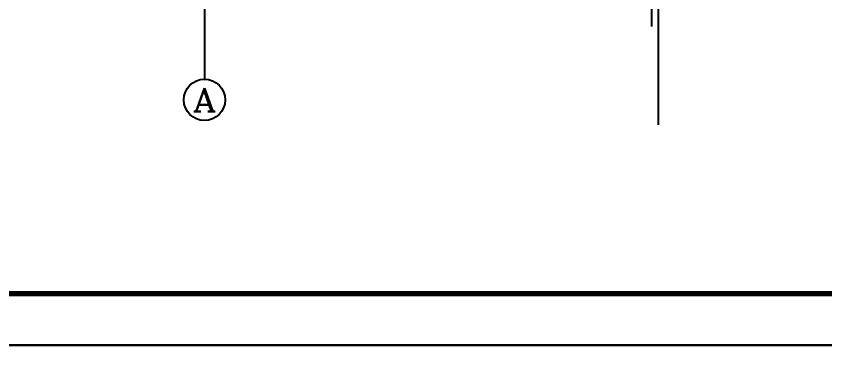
# Model space of a CAD drawing. Extents: x -266287 to 275962, y -324567 to 363765.
# Drawn here: x -164476 to -133155, y -241517 to -227813 of the extents above; entities that cross this region are included whole.
import ezdxf
from ezdxf.enums import TextEntityAlignment as Align

# ---------------------------------------------------------------- set-up
doc = ezdxf.new("R2010")
doc.units = 0
doc.header["$LTSCALE"] = 1000
doc.layers.get('0').update_dxf_attribs({"linetype": 'CONTINUOUS'})
for name, color, linetype in [('AXIS', 3, 'CONTINUOUS'), ('AXIS_TEXT', 7, 'CONTINUOUS'), ('PUB_TITLE', 4, 'CONTINUOUS')]:
    doc.layers.add(name, color=color, linetype=linetype)
doc.styles.add('_TCH_AXIS', font='COMPLEX', dxfattribs={"bigfont": 'GBCBIG'})

msp = doc.modelspace()

# ---------------------------------------------------------------- linework, layer by layer
msp.add_line((-139852.91941, -228208.42326), (-139852.91943, -219227.75636))
at = {"layer": 'AXIS'}
for p, q in [((-157181.88297, -224311.66158), (-157181.88297, -230255.01623)), ((-139612.91943, -225326.22049), (-139612.91943, -232026.39259))]:
    msp.add_line(p, q, dxfattribs=at)
msp.add_circle((-157181.88297, -231055.01623), 800, dxfattribs=at)
at = {"layer": 'PUB_TITLE'}
for points in [[(-220364.58828, -240566.69496), (-71764.58828, -240566.69496), (-71764.58828, -156566.69496), (-220364.58828, -156566.69496)], [(-220364.58828, -324566.69496), (-71764.58828, -324566.69496), (-71764.58828, -240566.69496), (-220364.58828, -240566.69496)]]:
    msp.add_lwpolyline(points, close=True, dxfattribs=at)
at = {"layer": 'PUB_TITLE', "const_width": 200}
msp.add_lwpolyline([(-215364.58828, -238566.69496), (-73764.58828, -238566.69496), (-73764.58828, -158566.69496), (-215364.58828, -158566.69496)], close=True, dxfattribs=at)

# ---------------------------------------------------------------- texts
at = {"layer": 'AXIS_TEXT', "style": '_TCH_AXIS', "width": 1.166667}
msp.add_text('A', height=905.09668, dxfattribs=at).set_placement((-157634.43131, -231507.56457), (-156729.33463, -231507.56457), align=Align.FIT)

doc.saveas('drawing.dxf')
